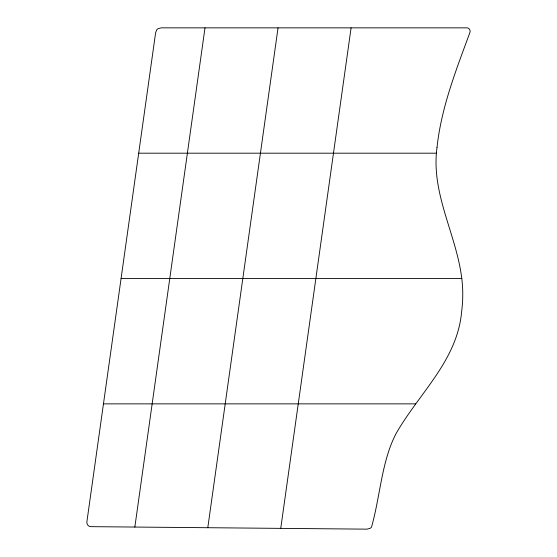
<?xml version="1.0" encoding="UTF-8"?>
<svg xmlns="http://www.w3.org/2000/svg" width="557" height="557" viewBox="0 0 557 557"><rect width="100%" height="100%" fill="white"/><g stroke="black" fill="none" stroke-linecap="round" stroke-linejoin="round"><path stroke-width="0.84" d="M134.843 527.054L205.004 27.85M207.796 527.716L278.047 27.85M280.749 528.37L351.091 27.85M138.693 153.189L436.591 153.189M121.078 278.521L461.816 278.521M103.463 403.86L415.543 403.86M437.015 147.501C429.934 198.849 463.09 244.119 462.756 294.764A131.522 131.522 0 0 1 461.628 311.628C457.394 360.518 418.794 393.527 395.992 433.729A126.516 126.516 0 0 0 390.394 446.373C380.835 472.385 379.045 500.611 371.519 527.061A5.556 5.556 0 0 1 370.321 528.231L367.014 529.15L91.028 526.657C88.479 526.818 86.363 524.102 86.906 521.658L155.612 32.807L156.642 29.987A5.514 5.514 0 0 1 157.826 28.804L161.126 27.85L466.863 27.85C469.112 27.732 470.825 30.51 469.906 32.508C456.169 69.89 441.228 107.585 437.015 147.501"/></g></svg>
